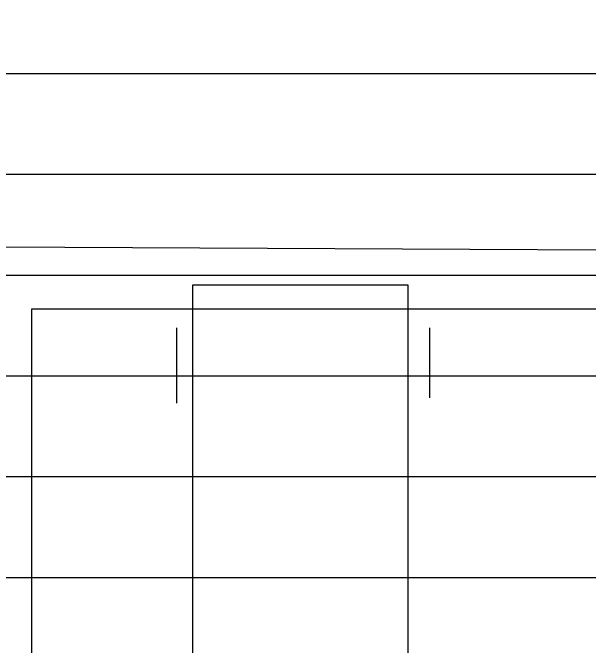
# Model space of a CAD drawing. Header units: inches. Extents: x 567115 to 582893, y 124948 to 133566.
# Drawn here: x 571167.6 to 571274.8, y 130243.4 to 130361.3 of the extents above; entities that cross this region are included whole.
import ezdxf

# ---------------------------------------------------------------- set-up
doc = ezdxf.new("R2010")
doc.units = ezdxf.units.IN
doc.header["$MEASUREMENT"] = 0
for name, color, linetype in [('kazeb', 15, 'Continuous'), ('LIGHTING WIRE', 4, 'Continuous'), ('mobl', 11, 'Continuous')]:
    doc.layers.add(name, color=color, linetype=linetype)

# ---------------------------------------------------------------- blocks, each defined once
blk = doc.blocks.new('tahkt')
at = {"layer": 'mobl'}
for p, q in [((130, 49.5), (130, -50.5)), ((170, 49.5), (130, 49.5)), ((170, -50.5), (170, 49.5)), ((0, 45), (200, 45)), ((200, 45), (200, -45)), ((126, 41.5), (126, 28.5)), ((173, 27.5), (173, 41.5))]:
    blk.add_line(p, q, dxfattribs=at)

msp = doc.modelspace()

# ---------------------------------------------------------------- hatches: boundary and pattern name
at = {"layer": 'kazeb'}
h = msp.add_hatch(dxfattribs=at)
h.set_pattern_fill('LINE', color=256, scale=150)
edge = h.paths.add_edge_path()
edge.add_line((571644.07, 130468.54), (571029.07, 130468.54))
edge.add_line((571029.07, 130468.54), (571029.07, 129962.04))
edge.add_line((571029.07, 129962.04), (571157.57, 129962.04))
edge.add_line((571157.57, 129962.04), (571157.57, 129882.04))
edge.add_line((571157.57, 129882.04), (571447.57, 129882.04))
edge.add_line((571447.57, 129882.04), (571447.57, 129962.04))
edge.add_line((571447.57, 129962.04), (571714.07, 129962.04))
edge.add_line((571714.07, 129962.04), (571714.07, 130406.54))
edge.add_line((571714.07, 130406.54), (571644.07, 130406.54))
edge.add_line((571644.07, 130406.54), (571644.07, 130470.44))

# ---------------------------------------------------------------- linework, layer by layer
at = {"layer": 'LIGHTING WIRE', "ltscale": 30}
msp.add_line((571352.25, 130316.78), (571008.43, 130318.53), dxfattribs=at)

# ---------------------------------------------------------------- block references
at = {"layer": 'mobl', "linetype": 'Continuous', "xscale": -1}
msp.add_blockref('tahkt', (571371.09, 130261.17), dxfattribs=at)

doc.saveas('drawing.dxf')
